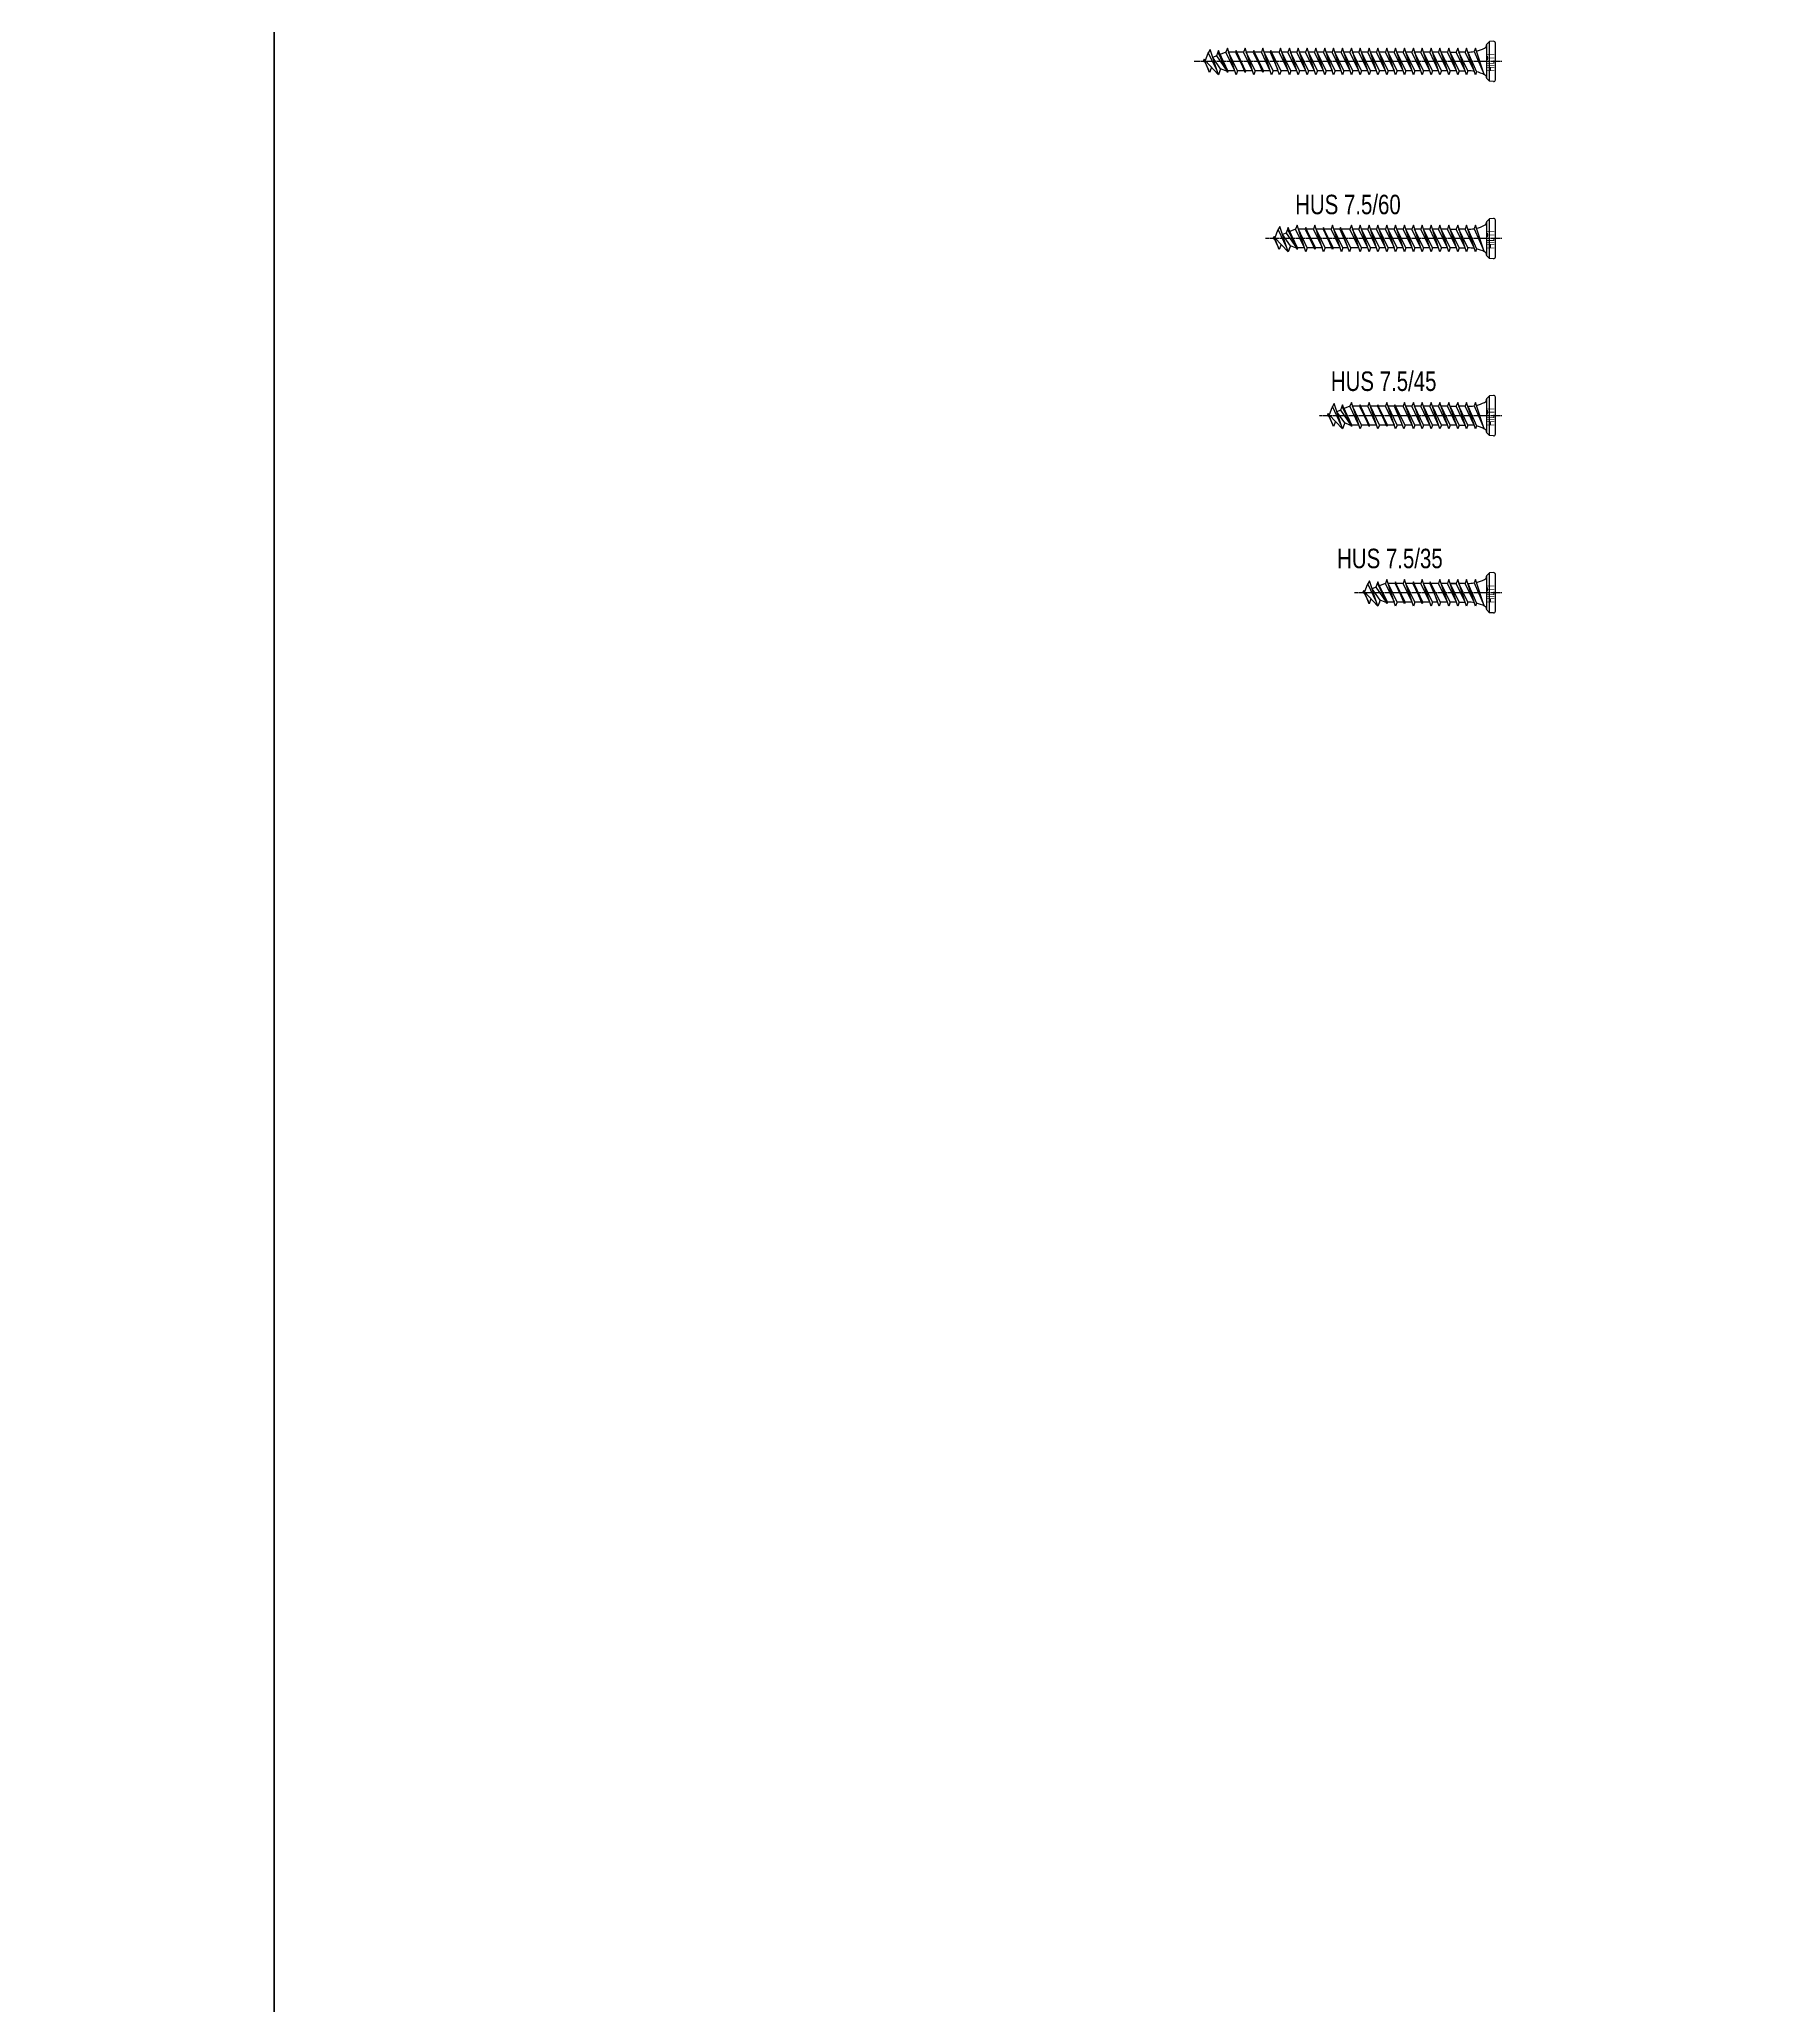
# Model space of a CAD drawing. Header units: millimetres. Extents: x 296 to 4896, y 152 to 3333.
# Drawn here: x 1430 to 1916, y 2233 to 2788 of the extents above; entities that cross this region are included whole.
import ezdxf

# ---------------------------------------------------------------- set-up
doc = ezdxf.new("R2010")
doc.units = ezdxf.units.MM
doc.linetypes.add('DASHED', pattern=[0.25, 0.15625, -0.09375])
for name, color, linetype in [('1', 1, 'DASHED'), ('2', 3, 'Continuous'), ('3', 4, 'Continuous')]:
    doc.layers.add(name, color=color, linetype=linetype)
doc.styles.get("Standard").update_dxf_attribs({"font": 'arial.ttf'})

# ---------------------------------------------------------------- blocks, each defined once
blk = doc.blocks.new('HUS 7.5-80')
at = {"layer": '1'}
blk.add_line((1.8, 0), (-85.01, 0), dxfattribs=at)
at = {"layer": '2'}
for p, q in [((-1.64, 5.61), (-2.5, 4.75)), ((-0.54, 5.7), (-1.64, 5.61)), ((-1.64, -5.61), (-1.64, 5.61)), ((-82.15, 0.61), (-82.5, 0)), ((-82.14, 0.15), (-82.5, 0)), ((-82.26, 0.41), (-80.94, -2.39)), ((-80.65, -3.1), (-82.15, 0.61)), ((-81.93, 0.24), (-81.99, 0.21)), ((-81.19, 2.26), (-81.93, 0.24)), ((-81.93, 0.24), (-78.15, -3.75)), ((-80.54, 3.4), (-81.19, 2.26)), ((-78.52, -2.65), (-81.02, 2.57)), ((-78.52, -2.65), (-81.02, 2.57)), ((-78.15, -3.75), (-80.54, 3.4)), ((-78.71, 1.57), (-79.78, 1.13)), ((-77.54, -2.06), (-79.78, 1.13)), ((-78.15, 3.1), (-78.71, 1.57)), ((-78.71, 1.57), (-75.83, -2.65)), ((-78.15, 3.1), (-78.32, 2.65)), ((-78.32, 2.65), (-75.94, -2.39)), ((-75.65, -3.1), (-78.15, 3.1)), ((-75.65, -3.1), (-78.15, 3.1)), ((-75.49, -2.65), (-77.87, 2.39)), ((-75.49, -2.65), (-77.87, 2.39)), ((-76.1, 2.65), (-77.68, 2)), ((-76.05, 2.65), (-76.1, 2.65)), ((-75.65, 3.75), (-76.05, 2.65)), ((-75.65, 3.75), (-76.05, 2.65)), ((-73.52, -2.65), (-76.05, 2.65)), ((-73.52, -2.65), (-76.05, 2.65)), ((-73.15, -3.75), (-75.65, 3.75)), ((-73.15, -3.75), (-75.65, 3.75)), ((-73.32, 2.65), (-75.29, 2.65)), ((-72.75, -2.65), (-75.29, 2.65)), ((-73.32, 2.65), (-75.29, 2.65)), ((-72.75, -2.65), (-75.29, 2.65)), ((-73.15, 3.1), (-73.32, 2.65)), ((-73.15, 3.1), (-73.32, 2.65)), ((-73.32, 2.65), (-70.94, -2.39)), ((-73.32, 2.65), (-70.94, -2.39)), ((-70.65, -3.1), (-73.15, 3.1)), ((-70.65, -3.1), (-73.15, 3.1)), ((-71.05, 2.65), (-72.97, 2.65)), ((-71.05, 2.65), (-72.97, 2.65)), ((-70.49, -2.65), (-72.87, 2.39)), ((-70.49, -2.65), (-72.87, 2.39)), ((-70.65, 3.75), (-71.05, 2.65)), ((-70.65, 3.75), (-71.05, 2.65)), ((-68.52, -2.65), (-71.05, 2.65)), ((-68.52, -2.65), (-71.05, 2.65)), ((-68.15, -3.75), (-70.65, 3.75)), ((-68.15, -3.75), (-70.65, 3.75)), ((-68.32, 2.65), (-70.29, 2.65)), ((-67.75, -2.65), (-70.29, 2.65)), ((-68.32, 2.65), (-70.29, 2.65)), ((-67.75, -2.65), (-70.29, 2.65)), ((-68.15, 3.1), (-68.32, 2.65)), ((-68.15, 3.1), (-68.32, 2.65)), ((-68.32, 2.65), (-65.94, -2.39)), ((-68.32, 2.65), (-65.94, -2.39)), ((-65.65, -3.1), (-68.15, 3.1)), ((-65.65, -3.1), (-68.15, 3.1)), ((-66.05, 2.65), (-67.97, 2.65)), ((-66.05, 2.65), (-67.97, 2.65)), ((-65.49, -2.65), (-67.87, 2.39)), ((-65.49, -2.65), (-67.87, 2.39)), ((-65.65, 3.75), (-66.05, 2.65)), ((-65.65, 3.75), (-66.05, 2.65)), ((-63.52, -2.65), (-66.05, 2.65)), ((-63.52, -2.65), (-66.05, 2.65)), ((-63.15, -3.75), (-65.65, 3.75)), ((-63.15, -3.75), (-65.65, 3.75)), ((-63.55, 2.65), (-65.29, 2.65)), ((-62.75, -2.65), (-65.29, 2.65)), ((-62.75, -2.65), (-65.29, 2.65)), ((-63.32, 2.65), (-65.29, 2.65)), ((-63.39, 3.1), (-63.55, 2.65)), ((-63.55, 2.65), (-61.48, -2.14)), ((-60.89, -3.75), (-63.39, 3.1)), ((-61.05, 2.65), (-63.22, 2.65)), ((-60.49, -2.65), (-63.21, 2.65)), ((-60.65, 3.75), (-61.05, 2.65)), ((-58.52, -2.65), (-61.05, 2.65)), ((-58.15, -3.75), (-60.65, 3.75)), ((-58.55, 2.65), (-60.29, 2.65)), ((-57.75, -2.65), (-60.29, 2.65)), ((-58.15, 3.75), (-58.55, 2.65)), ((-56.02, -2.65), (-58.55, 2.65)), ((-55.65, -3.75), (-58.15, 3.75)), ((-56.05, 2.65), (-57.79, 2.65)), ((-55.25, -2.65), (-57.79, 2.65)), ((-55.65, 3.75), (-56.05, 2.65)), ((-53.52, -2.65), (-56.05, 2.65)), ((-53.15, -3.75), (-55.65, 3.75)), ((-53.55, 2.65), (-55.29, 2.65)), ((-52.75, -2.65), (-55.29, 2.65)), ((-53.15, 3.75), (-53.55, 2.65)), ((-51.02, -2.65), (-53.55, 2.65)), ((-50.65, -3.75), (-53.15, 3.75)), ((-51.05, 2.65), (-52.79, 2.65)), ((-50.25, -2.65), (-52.79, 2.65)), ((-50.65, 3.75), (-51.05, 2.65)), ((-48.52, -2.65), (-51.05, 2.65)), ((-48.15, -3.75), (-50.65, 3.75)), ((-48.55, 2.65), (-50.29, 2.65)), ((-47.75, -2.65), (-50.29, 2.65)), ((-48.15, 3.75), (-48.55, 2.65)), ((-46.02, -2.65), (-48.55, 2.65)), ((-45.65, -3.75), (-48.15, 3.75)), ((-46.05, 2.65), (-47.79, 2.65)), ((-45.25, -2.65), (-47.79, 2.65)), ((-45.65, 3.75), (-46.05, 2.65)), ((-43.52, -2.65), (-46.05, 2.65)), ((-43.15, -3.75), (-45.65, 3.75)), ((-43.55, 2.65), (-45.29, 2.65)), ((-42.75, -2.65), (-45.29, 2.65)), ((-43.15, 3.75), (-43.55, 2.65)), ((-41.02, -2.65), (-43.55, 2.65)), ((-40.65, -3.75), (-43.15, 3.75)), ((-41.05, 2.65), (-42.79, 2.65)), ((-40.25, -2.65), (-42.79, 2.65)), ((-40.65, 3.75), (-41.05, 2.65)), ((-38.52, -2.65), (-41.05, 2.65)), ((-38.15, -3.75), (-40.65, 3.75)), ((-38.55, 2.65), (-40.29, 2.65)), ((-37.75, -2.65), (-40.29, 2.65)), ((-38.15, 3.75), (-38.55, 2.65)), ((-36.02, -2.65), (-38.55, 2.65)), ((-35.65, -3.75), (-38.15, 3.75)), ((-36.05, 2.65), (-37.79, 2.65)), ((-35.25, -2.65), (-37.79, 2.65)), ((-35.65, 3.75), (-36.05, 2.65)), ((-33.52, -2.65), (-36.05, 2.65)), ((-33.15, -3.75), (-35.65, 3.75)), ((-33.55, 2.65), (-35.29, 2.65)), ((-32.75, -2.65), (-35.29, 2.65)), ((-33.15, 3.75), (-33.55, 2.65)), ((-31.02, -2.65), (-33.55, 2.65)), ((-30.65, -3.75), (-33.15, 3.75)), ((-31.05, 2.65), (-32.79, 2.65)), ((-30.25, -2.65), (-32.79, 2.65)), ((-30.65, 3.75), (-31.05, 2.65)), ((-28.52, -2.65), (-31.05, 2.65)), ((-28.15, -3.75), (-30.65, 3.75)), ((-28.55, 2.65), (-30.29, 2.65)), ((-27.75, -2.65), (-30.29, 2.65)), ((-28.15, 3.75), (-28.55, 2.65)), ((-26.02, -2.65), (-28.55, 2.65)), ((-25.65, -3.75), (-28.15, 3.75)), ((-26.05, 2.65), (-27.79, 2.65)), ((-25.25, -2.65), (-27.79, 2.65)), ((-25.65, 3.75), (-26.05, 2.65)), ((-23.52, -2.65), (-26.05, 2.65)), ((-23.15, -3.75), (-25.65, 3.75)), ((-23.55, 2.65), (-25.29, 2.65)), ((-22.75, -2.65), (-25.29, 2.65)), ((-23.15, 3.75), (-23.55, 2.65)), ((-21.02, -2.65), (-23.55, 2.65)), ((-20.65, -3.75), (-23.15, 3.75)), ((-21.05, 2.65), (-22.79, 2.65)), ((-20.25, -2.65), (-22.79, 2.65)), ((-20.65, 3.75), (-21.05, 2.65)), ((-18.52, -2.65), (-21.05, 2.65)), ((-18.15, -3.75), (-20.65, 3.75)), ((-18.55, 2.65), (-20.29, 2.65)), ((-17.75, -2.65), (-20.29, 2.65)), ((-18.15, 3.75), (-18.55, 2.65)), ((-16.02, -2.65), (-18.55, 2.65)), ((-15.65, -3.75), (-18.15, 3.75)), ((-16.05, 2.65), (-17.79, 2.65)), ((-15.25, -2.65), (-17.79, 2.65)), ((-15.65, 3.75), (-16.05, 2.65)), ((-13.52, -2.65), (-16.05, 2.65)), ((-13.15, -3.75), (-15.65, 3.75)), ((-13.55, 2.65), (-15.29, 2.65)), ((-12.75, -2.65), (-15.29, 2.65)), ((-13.15, 3.75), (-13.55, 2.65)), ((-11.02, -2.65), (-13.55, 2.65)), ((-10.65, -3.75), (-13.15, 3.75)), ((-10.25, -2.65), (-12.79, 2.65)), ((-12.79, 2.65), (-11.05, 2.65)), ((-10.65, 3.75), (-11.05, 2.65)), ((-8.52, -2.65), (-11.05, 2.65)), ((-8.15, -3.75), (-10.65, 3.75)), ((-7.75, -2.65), (-10.29, 2.65)), ((-8.55, 2.65), (-10.29, 2.65)), ((-8.15, 3.75), (-8.55, 2.65)), ((-6.02, -2.65), (-8.55, 2.65)), ((-5.65, -3.75), (-8.15, 3.75)), ((-7.79, 2.65), (-5.35, -2.91)), ((-5.65, 3.75), (-6, 2.78)), ((-6, 2.78), (-3.17, -3.69)), ((-3.17, -3.69), (-5.65, 3.75)), ((-2.5, 4.75), (-2.5, -4.75)), ((0, -5.2), (0, 5.2)), ((-81.96, -0.22), (-82.5, 0)), ((-80.13, -1.66), (-80.65, -3.1)), ((-80.49, -2.65), (-80.65, -3.1)), ((-77.54, -2.06), (-78.15, -3.75)), ((-77.75, -2.65), (-78.15, -3.75)), ((-77.75, -2.65), (-78.15, -3.75)), ((-76.1, -2.65), (-77.54, -2.06)), ((-75.83, -2.65), (-76.1, -2.65)), ((-75.49, -2.65), (-75.65, -3.1)), ((-75.49, -2.65), (-75.65, -3.1)), ((-73.52, -2.65), (-75.49, -2.65)), ((-73.52, -2.65), (-75.49, -2.65)), ((-72.75, -2.65), (-73.15, -3.75)), ((-72.75, -2.65), (-73.15, -3.75)), ((-70.83, -2.65), (-72.75, -2.65)), ((-70.82, -2.65), (-72.75, -2.65)), ((-70.49, -2.65), (-70.65, -3.1)), ((-70.49, -2.65), (-70.65, -3.1)), ((-68.52, -2.65), (-70.49, -2.65)), ((-68.52, -2.65), (-70.49, -2.65)), ((-67.75, -2.65), (-68.15, -3.75)), ((-67.75, -2.65), (-68.15, -3.75)), ((-65.83, -2.65), (-67.75, -2.65)), ((-65.82, -2.65), (-67.75, -2.65)), ((-65.49, -2.65), (-65.65, -3.1)), ((-65.49, -2.65), (-65.65, -3.1)), ((-63.52, -2.65), (-65.49, -2.65)), ((-63.52, -2.65), (-65.49, -2.65)), ((-62.75, -2.65), (-63.15, -3.75)), ((-62.75, -2.65), (-63.15, -3.75)), ((-61.29, -2.65), (-62.75, -2.65)), ((-60.49, -2.65), (-60.89, -3.75)), ((-58.52, -2.65), (-60.49, -2.65)), ((-57.75, -2.65), (-58.15, -3.75)), ((-56.02, -2.65), (-57.75, -2.65)), ((-55.25, -2.65), (-55.65, -3.75)), ((-53.52, -2.65), (-55.25, -2.65)), ((-52.75, -2.65), (-53.15, -3.75)), ((-51.02, -2.65), (-52.75, -2.65)), ((-50.25, -2.65), (-50.65, -3.75)), ((-48.52, -2.65), (-50.25, -2.65)), ((-47.75, -2.65), (-48.15, -3.75)), ((-46.02, -2.65), (-47.75, -2.65)), ((-45.25, -2.65), (-45.65, -3.75)), ((-43.52, -2.65), (-45.25, -2.65)), ((-42.75, -2.65), (-43.15, -3.75)), ((-41.02, -2.65), (-42.75, -2.65)), ((-40.25, -2.65), (-40.65, -3.75)), ((-38.52, -2.65), (-40.25, -2.65)), ((-37.75, -2.65), (-38.15, -3.75)), ((-36.02, -2.65), (-37.75, -2.65)), ((-35.25, -2.65), (-35.65, -3.75)), ((-33.52, -2.65), (-35.25, -2.65)), ((-32.75, -2.65), (-33.15, -3.75)), ((-31.02, -2.65), (-32.75, -2.65)), ((-30.25, -2.65), (-30.65, -3.75)), ((-28.52, -2.65), (-30.25, -2.65)), ((-27.75, -2.65), (-28.15, -3.75)), ((-26.02, -2.65), (-27.75, -2.65)), ((-25.25, -2.65), (-25.65, -3.75)), ((-23.52, -2.65), (-25.25, -2.65)), ((-22.75, -2.65), (-23.15, -3.75)), ((-21.02, -2.65), (-22.75, -2.65)), ((-20.25, -2.65), (-20.65, -3.75)), ((-18.52, -2.65), (-20.25, -2.65)), ((-17.75, -2.65), (-18.15, -3.75)), ((-16.02, -2.65), (-17.75, -2.65)), ((-15.25, -2.65), (-15.65, -3.75)), ((-13.52, -2.65), (-15.25, -2.65)), ((-12.75, -2.65), (-13.15, -3.75)), ((-11.02, -2.65), (-12.75, -2.65)), ((-10.25, -2.65), (-10.65, -3.75)), ((-10.25, -2.65), (-8.52, -2.65)), ((-7.75, -2.65), (-8.15, -3.75)), ((-5.35, -2.91), (-5.65, -3.75)), ((-1.64, -5.61), (-2.5, -4.75)), ((-0.54, -5.7), (-1.64, -5.61))]:
    blk.add_line(p, q, dxfattribs=at)
for centre, radius, start, end in [((-0.5, 5.2), 0.5, 0, 95), ((-7.62, 12.65), 10, 269.0428, 279.2887), ((-7.62, 12.65), 10, 282.9916, 297.2521), ((-3.5, 4.65), 1, 297.387, 0.1192), ((-7.62, -12.65), 10, 80.5289, 90.7633), ((-7.62, -12.65), 10, 62.7479, 76.8682), ((-3.5, -4.65), 1, 359.8807, 62.6128), ((-0.5, -5.2), 0.5, 265, 0)]:
    blk.add_arc(centre, radius, start, end, dxfattribs=at)
at = {"layer": '3', "color": 1, "width": 0.75}
blk.add_text('HILTI', height=2, rotation=90, dxfattribs=at).set_placement((-0.35, -2.91))
blk = doc.blocks.new('HUS 7.5-60')
at = {"layer": '1'}
blk.add_line((1.8, 0), (-64.87, 0), dxfattribs=at)
at = {"layer": '2'}
for p, q in [((-1.64, 5.61), (-2.5, 4.75)), ((-0.54, 5.7), (-1.64, 5.61)), ((-1.64, -5.61), (-1.64, 5.61)), ((-62.47, 0.61), (-62.82, 0)), ((-62.46, 0.15), (-62.82, 0)), ((-62.29, -0.22), (-62.82, 0)), ((-62.59, 0.41), (-61.26, -2.39)), ((-60.98, -3.1), (-62.47, 0.61)), ((-62.26, 0.24), (-62.31, 0.21)), ((-61.52, 2.26), (-62.26, 0.24)), ((-62.26, 0.24), (-58.48, -3.75)), ((-60.86, 3.4), (-61.52, 2.26)), ((-58.84, -2.65), (-61.34, 2.57)), ((-58.84, -2.65), (-61.34, 2.57)), ((-58.48, -3.75), (-60.86, 3.4)), ((-59.03, 1.57), (-60.1, 1.13)), ((-57.86, -2.06), (-60.1, 1.13)), ((-58.48, 3.1), (-59.03, 1.57)), ((-59.03, 1.57), (-56.16, -2.65)), ((-58.48, 3.1), (-58.64, 2.65)), ((-58.64, 2.65), (-56.26, -2.39)), ((-55.98, -3.1), (-58.48, 3.1)), ((-55.98, -3.1), (-58.48, 3.1)), ((-55.81, -2.65), (-58.19, 2.39)), ((-55.81, -2.65), (-58.19, 2.39)), ((-56.43, 2.65), (-58, 2)), ((-56.38, 2.65), (-56.43, 2.65)), ((-55.98, 3.75), (-56.38, 2.65)), ((-55.98, 3.75), (-56.38, 2.65)), ((-53.84, -2.65), (-56.38, 2.65)), ((-53.84, -2.65), (-56.38, 2.65)), ((-53.48, -3.75), (-55.98, 3.75)), ((-53.48, -3.75), (-55.98, 3.75)), ((-53.64, 2.65), (-55.61, 2.65)), ((-53.08, -2.65), (-55.61, 2.65)), ((-53.64, 2.65), (-55.61, 2.65)), ((-53.08, -2.65), (-55.61, 2.65)), ((-53.48, 3.1), (-53.64, 2.65)), ((-53.48, 3.1), (-53.64, 2.65)), ((-53.64, 2.65), (-51.26, -2.39)), ((-53.64, 2.65), (-51.26, -2.39)), ((-50.98, -3.1), (-53.48, 3.1)), ((-50.98, -3.1), (-53.48, 3.1)), ((-51.38, 2.65), (-53.3, 2.65)), ((-51.38, 2.65), (-53.3, 2.65)), ((-50.81, -2.65), (-53.19, 2.39)), ((-50.81, -2.65), (-53.19, 2.39)), ((-50.98, 3.75), (-51.38, 2.65)), ((-50.98, 3.75), (-51.38, 2.65)), ((-48.84, -2.65), (-51.38, 2.65)), ((-48.84, -2.65), (-51.38, 2.65)), ((-48.48, -3.75), (-50.98, 3.75)), ((-48.48, -3.75), (-50.98, 3.75)), ((-48.64, 2.65), (-50.61, 2.65)), ((-48.08, -2.65), (-50.61, 2.65)), ((-48.64, 2.65), (-50.61, 2.65)), ((-48.08, -2.65), (-50.61, 2.65)), ((-48.48, 3.1), (-48.64, 2.65)), ((-48.48, 3.1), (-48.64, 2.65)), ((-48.64, 2.65), (-46.26, -2.39)), ((-48.64, 2.65), (-46.26, -2.39)), ((-45.98, -3.1), (-48.48, 3.1)), ((-45.98, -3.1), (-48.48, 3.1)), ((-46.38, 2.65), (-48.3, 2.65)), ((-46.38, 2.65), (-48.3, 2.65)), ((-45.81, -2.65), (-48.19, 2.39)), ((-45.81, -2.65), (-48.19, 2.39)), ((-45.98, 3.75), (-46.38, 2.65)), ((-45.98, 3.75), (-46.38, 2.65)), ((-43.84, -2.65), (-46.38, 2.65)), ((-43.84, -2.65), (-46.38, 2.65)), ((-43.48, -3.75), (-45.98, 3.75)), ((-43.48, -3.75), (-45.98, 3.75)), ((-43.88, 2.65), (-45.61, 2.65)), ((-43.08, -2.65), (-45.61, 2.65)), ((-43.08, -2.65), (-45.61, 2.65)), ((-43.88, 2.65), (-45.61, 2.65)), ((-43.71, 3.1), (-43.88, 2.65)), ((-43.88, 2.65), (-41.8, -2.14)), ((-41.21, -3.75), (-43.71, 3.1)), ((-41.38, 2.65), (-43.55, 2.65)), ((-40.81, -2.65), (-43.53, 2.65)), ((-41.05, 2.65), (-42.79, 2.65)), ((-40.65, 3.75), (-41.05, 2.65)), ((-38.52, -2.65), (-41.05, 2.65)), ((-38.15, -3.75), (-40.65, 3.75)), ((-38.55, 2.65), (-40.29, 2.65)), ((-37.75, -2.65), (-40.29, 2.65)), ((-38.15, 3.75), (-38.55, 2.65)), ((-36.02, -2.65), (-38.55, 2.65)), ((-35.65, -3.75), (-38.15, 3.75)), ((-36.38, 2.65), (-37.79, 2.65)), ((-36.05, 2.65), (-37.79, 2.65)), ((-35.25, -2.65), (-37.79, 2.65)), ((-35.65, 3.75), (-36.05, 2.65)), ((-33.52, -2.65), (-36.05, 2.65)), ((-33.15, -3.75), (-35.65, 3.75)), ((-33.55, 2.65), (-35.29, 2.65)), ((-32.75, -2.65), (-35.29, 2.65)), ((-33.15, 3.75), (-33.55, 2.65)), ((-31.02, -2.65), (-33.55, 2.65)), ((-30.65, -3.75), (-33.15, 3.75)), ((-31.05, 2.65), (-32.79, 2.65)), ((-30.25, -2.65), (-32.79, 2.65)), ((-30.65, 3.75), (-31.05, 2.65)), ((-28.52, -2.65), (-31.05, 2.65)), ((-28.15, -3.75), (-30.65, 3.75)), ((-28.55, 2.65), (-30.29, 2.65)), ((-27.75, -2.65), (-30.29, 2.65)), ((-28.15, 3.75), (-28.55, 2.65)), ((-26.02, -2.65), (-28.55, 2.65)), ((-25.65, -3.75), (-28.15, 3.75)), ((-26.05, 2.65), (-27.79, 2.65)), ((-25.25, -2.65), (-27.79, 2.65)), ((-25.65, 3.75), (-26.05, 2.65)), ((-23.52, -2.65), (-26.05, 2.65)), ((-23.15, -3.75), (-25.65, 3.75)), ((-23.55, 2.65), (-25.29, 2.65)), ((-22.75, -2.65), (-25.29, 2.65)), ((-23.15, 3.75), (-23.55, 2.65)), ((-21.02, -2.65), (-23.55, 2.65)), ((-20.65, -3.75), (-23.15, 3.75)), ((-21.05, 2.65), (-22.79, 2.65)), ((-20.25, -2.65), (-22.79, 2.65)), ((-20.65, 3.75), (-21.05, 2.65)), ((-18.52, -2.65), (-21.05, 2.65)), ((-18.52, -2.65), (-21.05, 2.65)), ((-18.15, -3.75), (-20.65, 3.75)), ((-18.15, -3.75), (-20.65, 3.75)), ((-18.55, 2.65), (-20.29, 2.65)), ((-17.75, -2.65), (-20.29, 2.65)), ((-17.75, -2.65), (-20.29, 2.65)), ((-18.15, 3.75), (-18.55, 2.65)), ((-16.02, -2.65), (-18.55, 2.65)), ((-15.65, -3.75), (-18.15, 3.75)), ((-16.05, 2.65), (-17.79, 2.65)), ((-15.25, -2.65), (-17.79, 2.65)), ((-15.65, 3.75), (-16.05, 2.65)), ((-13.52, -2.65), (-16.05, 2.65)), ((-13.15, -3.75), (-15.65, 3.75)), ((-13.55, 2.65), (-15.29, 2.65)), ((-12.75, -2.65), (-15.29, 2.65)), ((-13.15, 3.75), (-13.55, 2.65)), ((-11.02, -2.65), (-13.55, 2.65)), ((-10.65, -3.75), (-13.15, 3.75)), ((-10.25, -2.65), (-12.79, 2.65)), ((-12.79, 2.65), (-11.05, 2.65)), ((-10.65, 3.75), (-11.05, 2.65)), ((-8.52, -2.65), (-11.05, 2.65)), ((-8.15, -3.75), (-10.65, 3.75)), ((-7.75, -2.65), (-10.29, 2.65)), ((-8.55, 2.65), (-10.29, 2.65)), ((-8.15, 3.75), (-8.55, 2.65)), ((-6.02, -2.65), (-8.55, 2.65)), ((-5.65, -3.75), (-8.15, 3.75)), ((-7.79, 2.65), (-5.35, -2.91)), ((-5.65, 3.75), (-6, 2.78)), ((-6, 2.78), (-3.17, -3.69)), ((-3.17, -3.69), (-5.65, 3.75)), ((-2.5, 4.75), (-2.5, -4.75)), ((0, -5.2), (0, 5.2)), ((-60.45, -1.66), (-60.98, -3.1)), ((-60.81, -2.65), (-60.98, -3.1)), ((-57.86, -2.06), (-58.48, -3.75)), ((-58.08, -2.65), (-58.48, -3.75)), ((-58.08, -2.65), (-58.48, -3.75)), ((-56.43, -2.65), (-57.86, -2.06)), ((-56.16, -2.65), (-56.43, -2.65)), ((-55.81, -2.65), (-55.98, -3.1)), ((-55.81, -2.65), (-55.98, -3.1)), ((-53.84, -2.65), (-55.81, -2.65)), ((-53.84, -2.65), (-55.81, -2.65)), ((-53.08, -2.65), (-53.48, -3.75)), ((-53.08, -2.65), (-53.48, -3.75)), ((-51.16, -2.65), (-53.08, -2.65)), ((-51.14, -2.65), (-53.08, -2.65)), ((-50.81, -2.65), (-50.98, -3.1)), ((-50.81, -2.65), (-50.98, -3.1)), ((-48.84, -2.65), (-50.81, -2.65)), ((-48.84, -2.65), (-50.81, -2.65)), ((-48.08, -2.65), (-48.48, -3.75)), ((-48.08, -2.65), (-48.48, -3.75)), ((-46.16, -2.65), (-48.08, -2.65)), ((-46.14, -2.65), (-48.08, -2.65)), ((-45.81, -2.65), (-45.98, -3.1)), ((-45.81, -2.65), (-45.98, -3.1)), ((-43.84, -2.65), (-45.81, -2.65)), ((-43.84, -2.65), (-45.81, -2.65)), ((-43.08, -2.65), (-43.48, -3.75)), ((-43.08, -2.65), (-43.48, -3.75)), ((-41.62, -2.65), (-43.08, -2.65)), ((-40.81, -2.65), (-41.21, -3.75)), ((-38.84, -2.65), (-40.81, -2.65)), ((-38.52, -2.65), (-40.25, -2.65)), ((-37.75, -2.65), (-38.15, -3.75)), ((-36.02, -2.65), (-37.75, -2.65)), ((-35.25, -2.65), (-35.65, -3.75)), ((-33.52, -2.65), (-35.25, -2.65)), ((-32.75, -2.65), (-33.15, -3.75)), ((-31.02, -2.65), (-32.75, -2.65)), ((-30.25, -2.65), (-30.65, -3.75)), ((-28.52, -2.65), (-30.25, -2.65)), ((-27.75, -2.65), (-28.15, -3.75)), ((-26.02, -2.65), (-27.75, -2.65)), ((-25.25, -2.65), (-25.65, -3.75)), ((-23.52, -2.65), (-25.25, -2.65)), ((-22.75, -2.65), (-23.15, -3.75)), ((-21.02, -2.65), (-22.75, -2.65)), ((-20.25, -2.65), (-20.65, -3.75)), ((-18.52, -2.65), (-20.25, -2.65)), ((-18.52, -2.65), (-20.25, -2.65)), ((-17.75, -2.65), (-18.15, -3.75)), ((-17.75, -2.65), (-18.15, -3.75)), ((-16.02, -2.65), (-17.75, -2.65)), ((-15.25, -2.65), (-15.65, -3.75)), ((-13.52, -2.65), (-15.25, -2.65)), ((-12.75, -2.65), (-13.15, -3.75)), ((-11.02, -2.65), (-12.75, -2.65)), ((-10.25, -2.65), (-10.65, -3.75)), ((-10.25, -2.65), (-8.52, -2.65)), ((-7.75, -2.65), (-8.15, -3.75)), ((-5.35, -2.91), (-5.65, -3.75)), ((-1.64, -5.61), (-2.5, -4.75)), ((-0.54, -5.7), (-1.64, -5.61))]:
    blk.add_line(p, q, dxfattribs=at)
for centre, radius, start, end in [((-0.5, 5.2), 0.5, 0, 95), ((-7.62, 12.65), 10, 269.0428, 279.2887), ((-7.62, 12.65), 10, 282.9916, 297.2521), ((-3.5, 4.65), 1, 297.387, 0.1192), ((-7.62, -12.65), 10, 80.5289, 90.7633), ((-7.62, -12.65), 10, 62.7479, 76.8682), ((-3.5, -4.65), 1, 359.8807, 62.6128), ((-0.5, -5.2), 0.5, 265, 0)]:
    blk.add_arc(centre, radius, start, end, dxfattribs=at)
at = {"layer": '3', "color": 1, "width": 0.75}
blk.add_text('HILTI', height=2, rotation=90, dxfattribs=at).set_placement((-0.35, -2.91))
blk = doc.blocks.new('HUS 7.5-45')
at = {"layer": '1'}
blk.add_line((1.8, 0), (-49.78, 0), dxfattribs=at)
at = {"layer": '2'}
for p, q in [((-1.64, 5.61), (-2.5, 4.75)), ((-0.54, 5.7), (-1.64, 5.61)), ((-1.64, -5.61), (-1.64, 5.61)), ((-47.15, 0.61), (-47.5, 0)), ((-47.14, 0.15), (-47.5, 0)), ((-46.96, -0.22), (-47.5, 0)), ((-47.26, 0.41), (-45.94, -2.39)), ((-45.65, -3.1), (-47.15, 0.61)), ((-46.93, 0.24), (-46.99, 0.21)), ((-46.19, 2.26), (-46.93, 0.24)), ((-46.93, 0.24), (-43.15, -3.75)), ((-45.54, 3.4), (-46.19, 2.26)), ((-43.52, -2.65), (-46.02, 2.57)), ((-43.52, -2.65), (-46.02, 2.57)), ((-43.15, -3.75), (-45.54, 3.4)), ((-43.71, 1.57), (-44.78, 1.13)), ((-42.54, -2.06), (-44.78, 1.13)), ((-43.15, 3.1), (-43.71, 1.57)), ((-43.71, 1.57), (-40.83, -2.65)), ((-43.15, 3.1), (-43.32, 2.65)), ((-43.32, 2.65), (-40.94, -2.39)), ((-40.65, -3.1), (-43.15, 3.1)), ((-40.65, -3.1), (-43.15, 3.1)), ((-40.49, -2.65), (-42.87, 2.39)), ((-40.49, -2.65), (-42.87, 2.39)), ((-41.1, 2.65), (-42.68, 2)), ((-41.05, 2.65), (-41.1, 2.65)), ((-40.65, 3.75), (-41.05, 2.65)), ((-40.65, 3.75), (-41.05, 2.65)), ((-38.52, -2.65), (-41.05, 2.65)), ((-38.52, -2.65), (-41.05, 2.65)), ((-38.15, -3.75), (-40.65, 3.75)), ((-38.15, -3.75), (-40.65, 3.75)), ((-38.32, 2.65), (-40.29, 2.65)), ((-37.75, -2.65), (-40.29, 2.65)), ((-38.32, 2.65), (-40.29, 2.65)), ((-37.75, -2.65), (-40.29, 2.65)), ((-38.15, 3.1), (-38.32, 2.65)), ((-38.15, 3.1), (-38.32, 2.65)), ((-38.32, 2.65), (-35.94, -2.39)), ((-38.32, 2.65), (-35.94, -2.39)), ((-35.65, -3.1), (-38.15, 3.1)), ((-35.65, -3.1), (-38.15, 3.1)), ((-36.05, 2.65), (-37.97, 2.65)), ((-36.05, 2.65), (-37.97, 2.65)), ((-35.49, -2.65), (-37.87, 2.39)), ((-35.49, -2.65), (-37.87, 2.39)), ((-35.65, 3.75), (-36.05, 2.65)), ((-35.65, 3.75), (-36.05, 2.65)), ((-33.52, -2.65), (-36.05, 2.65)), ((-33.52, -2.65), (-36.05, 2.65)), ((-33.15, -3.75), (-35.65, 3.75)), ((-33.15, -3.75), (-35.65, 3.75)), ((-33.32, 2.65), (-35.29, 2.65)), ((-32.75, -2.65), (-35.29, 2.65)), ((-33.32, 2.65), (-35.29, 2.65)), ((-32.75, -2.65), (-35.29, 2.65)), ((-33.15, 3.1), (-33.32, 2.65)), ((-33.15, 3.1), (-33.32, 2.65)), ((-33.32, 2.65), (-30.94, -2.39)), ((-33.32, 2.65), (-30.94, -2.39)), ((-30.65, -3.1), (-33.15, 3.1)), ((-30.65, -3.1), (-33.15, 3.1)), ((-31.05, 2.65), (-32.97, 2.65)), ((-31.05, 2.65), (-32.97, 2.65)), ((-30.49, -2.65), (-32.87, 2.39)), ((-30.49, -2.65), (-32.87, 2.39)), ((-30.65, 3.75), (-31.05, 2.65)), ((-30.65, 3.75), (-31.05, 2.65)), ((-28.52, -2.65), (-31.05, 2.65)), ((-28.52, -2.65), (-31.05, 2.65)), ((-28.15, -3.75), (-30.65, 3.75)), ((-28.15, -3.75), (-30.65, 3.75)), ((-28.55, 2.65), (-30.29, 2.65)), ((-27.75, -2.65), (-30.29, 2.65)), ((-27.75, -2.65), (-30.29, 2.65)), ((-28.55, 2.65), (-30.29, 2.65)), ((-28.39, 3.1), (-28.55, 2.65)), ((-28.55, 2.65), (-26.48, -2.14)), ((-25.89, -3.75), (-28.39, 3.1)), ((-26.05, 2.65), (-28.22, 2.65)), ((-25.49, -2.65), (-28.21, 2.65)), ((-26.05, 2.65), (-27.79, 2.65)), ((-26.05, 2.65), (-27.46, 2.65)), ((-25.65, 3.75), (-26.05, 2.65)), ((-23.52, -2.65), (-26.05, 2.65)), ((-23.15, -3.75), (-25.65, 3.75)), ((-23.55, 2.65), (-25.29, 2.65)), ((-22.75, -2.65), (-25.29, 2.65)), ((-23.55, 2.65), (-24.96, 2.65)), ((-23.15, 3.75), (-23.55, 2.65)), ((-21.02, -2.65), (-23.55, 2.65)), ((-20.65, -3.75), (-23.15, 3.75)), ((-21.05, 2.65), (-22.79, 2.65)), ((-20.25, -2.65), (-22.79, 2.65)), ((-20.65, 3.75), (-21.05, 2.65)), ((-18.52, -2.65), (-21.05, 2.65)), ((-18.15, -3.75), (-20.65, 3.75)), ((-18.55, 2.65), (-20.29, 2.65)), ((-17.75, -2.65), (-20.29, 2.65)), ((-18.15, 3.75), (-18.55, 2.65)), ((-16.02, -2.65), (-18.55, 2.65)), ((-15.65, -3.75), (-18.15, 3.75)), ((-16.05, 2.65), (-17.79, 2.65)), ((-15.25, -2.65), (-17.79, 2.65)), ((-15.65, 3.75), (-16.05, 2.65)), ((-13.52, -2.65), (-16.05, 2.65)), ((-13.52, -2.65), (-16.05, 2.65)), ((-13.15, -3.75), (-15.65, 3.75)), ((-13.15, -3.75), (-15.65, 3.75)), ((-13.55, 2.65), (-15.29, 2.65)), ((-12.75, -2.65), (-15.29, 2.65)), ((-12.75, -2.65), (-15.29, 2.65)), ((-13.15, 3.75), (-13.55, 2.65)), ((-11.02, -2.65), (-13.55, 2.65)), ((-10.65, -3.75), (-13.15, 3.75)), ((-10.25, -2.65), (-12.79, 2.65)), ((-12.79, 2.65), (-11.05, 2.65)), ((-10.65, 3.75), (-11.05, 2.65)), ((-8.52, -2.65), (-11.05, 2.65)), ((-8.15, -3.75), (-10.65, 3.75)), ((-7.75, -2.65), (-10.29, 2.65)), ((-8.55, 2.65), (-10.29, 2.65)), ((-8.15, 3.75), (-8.55, 2.65)), ((-6.02, -2.65), (-8.55, 2.65)), ((-5.65, -3.75), (-8.15, 3.75)), ((-7.79, 2.65), (-5.35, -2.91)), ((-5.65, 3.75), (-6, 2.78)), ((-6, 2.78), (-3.17, -3.69)), ((-3.17, -3.69), (-5.65, 3.75)), ((-2.5, 4.75), (-2.5, -4.75)), ((0, -5.2), (0, 5.2)), ((-45.13, -1.66), (-45.65, -3.1)), ((-45.49, -2.65), (-45.65, -3.1)), ((-42.54, -2.06), (-43.15, -3.75)), ((-42.75, -2.65), (-43.15, -3.75)), ((-42.75, -2.65), (-43.15, -3.75)), ((-41.1, -2.65), (-42.54, -2.06)), ((-40.83, -2.65), (-41.1, -2.65)), ((-40.49, -2.65), (-40.65, -3.1)), ((-40.49, -2.65), (-40.65, -3.1)), ((-38.52, -2.65), (-40.49, -2.65)), ((-38.52, -2.65), (-40.49, -2.65)), ((-37.75, -2.65), (-38.15, -3.75)), ((-37.75, -2.65), (-38.15, -3.75)), ((-35.83, -2.65), (-37.75, -2.65)), ((-35.82, -2.65), (-37.75, -2.65)), ((-35.49, -2.65), (-35.65, -3.1)), ((-35.49, -2.65), (-35.65, -3.1)), ((-33.52, -2.65), (-35.49, -2.65)), ((-33.52, -2.65), (-35.49, -2.65)), ((-32.75, -2.65), (-33.15, -3.75)), ((-32.75, -2.65), (-33.15, -3.75)), ((-30.83, -2.65), (-32.75, -2.65)), ((-30.82, -2.65), (-32.75, -2.65)), ((-30.49, -2.65), (-30.65, -3.1)), ((-30.49, -2.65), (-30.65, -3.1)), ((-28.52, -2.65), (-30.49, -2.65)), ((-28.52, -2.65), (-30.49, -2.65)), ((-27.75, -2.65), (-28.15, -3.75)), ((-27.75, -2.65), (-28.15, -3.75)), ((-26.29, -2.65), (-27.75, -2.65)), ((-25.49, -2.65), (-25.89, -3.75)), ((-23.52, -2.65), (-25.49, -2.65)), ((-23.52, -2.65), (-25.25, -2.65)), ((-23.52, -2.65), (-24.93, -2.65)), ((-22.75, -2.65), (-23.15, -3.75)), ((-21.02, -2.65), (-22.75, -2.65)), ((-20.25, -2.65), (-20.65, -3.75)), ((-18.52, -2.65), (-20.25, -2.65)), ((-17.75, -2.65), (-18.15, -3.75)), ((-16.02, -2.65), (-17.75, -2.65)), ((-15.25, -2.65), (-15.65, -3.75)), ((-13.52, -2.65), (-15.25, -2.65)), ((-13.52, -2.65), (-15.25, -2.65)), ((-12.75, -2.65), (-13.15, -3.75)), ((-12.75, -2.65), (-13.15, -3.75)), ((-11.02, -2.65), (-12.75, -2.65)), ((-10.25, -2.65), (-10.65, -3.75)), ((-10.25, -2.65), (-8.52, -2.65)), ((-7.75, -2.65), (-8.15, -3.75)), ((-5.35, -2.91), (-5.65, -3.75)), ((-1.64, -5.61), (-2.5, -4.75)), ((-0.54, -5.7), (-1.64, -5.61))]:
    blk.add_line(p, q, dxfattribs=at)
for centre, radius, start, end in [((-0.5, 5.2), 0.5, 0, 95), ((-7.62, 12.65), 10, 269.0428, 279.2887), ((-7.62, 12.65), 10, 282.9916, 297.2521), ((-3.5, 4.65), 1, 297.387, 0.1192), ((-7.62, -12.65), 10, 80.5289, 90.7633), ((-7.62, -12.65), 10, 62.7479, 76.8682), ((-3.5, -4.65), 1, 359.8807, 62.6128), ((-0.5, -5.2), 0.5, 265, 0)]:
    blk.add_arc(centre, radius, start, end, dxfattribs=at)
at = {"layer": '3', "color": 1, "width": 0.75}
blk.add_text('HILTI', height=2, rotation=90, dxfattribs=at).set_placement((-0.35, -2.91))
blk = doc.blocks.new('HUS 7.5-35')
at = {"layer": '1'}
blk.add_line((1.8, 0), (-39.78, 0), dxfattribs=at)
at = {"layer": '2'}
for p, q in [((-1.64, 5.61), (-2.5, 4.75)), ((-0.54, 5.7), (-1.64, 5.61)), ((-1.64, -5.61), (-1.64, 5.61)), ((-37.15, 0.61), (-37.5, 0)), ((-37.14, 0.15), (-37.5, 0)), ((-36.96, -0.22), (-37.5, 0)), ((-37.26, 0.41), (-35.94, -2.39)), ((-35.65, -3.1), (-37.15, 0.61)), ((-36.93, 0.24), (-36.99, 0.21)), ((-36.19, 2.26), (-36.93, 0.24)), ((-36.93, 0.24), (-33.15, -3.75)), ((-35.54, 3.4), (-36.19, 2.26)), ((-33.52, -2.65), (-36.02, 2.57)), ((-33.52, -2.65), (-36.02, 2.57)), ((-33.15, -3.75), (-35.54, 3.4)), ((-33.71, 1.57), (-34.78, 1.13)), ((-32.54, -2.06), (-34.78, 1.13)), ((-33.15, 3.1), (-33.71, 1.57)), ((-33.71, 1.57), (-30.83, -2.65)), ((-33.15, 3.1), (-33.32, 2.65)), ((-33.32, 2.65), (-30.94, -2.39)), ((-30.65, -3.1), (-33.15, 3.1)), ((-30.65, -3.1), (-33.15, 3.1)), ((-30.49, -2.65), (-32.87, 2.39)), ((-30.49, -2.65), (-32.87, 2.39)), ((-31.1, 2.65), (-32.68, 2)), ((-31.05, 2.65), (-31.1, 2.65)), ((-30.65, 3.75), (-31.05, 2.65)), ((-30.65, 3.75), (-31.05, 2.65)), ((-28.52, -2.65), (-31.05, 2.65)), ((-28.52, -2.65), (-31.05, 2.65)), ((-28.15, -3.75), (-30.65, 3.75)), ((-28.15, -3.75), (-30.65, 3.75)), ((-28.32, 2.65), (-30.29, 2.65)), ((-27.75, -2.65), (-30.29, 2.65)), ((-28.32, 2.65), (-30.29, 2.65)), ((-27.75, -2.65), (-30.29, 2.65)), ((-28.15, 3.1), (-28.32, 2.65)), ((-28.15, 3.1), (-28.32, 2.65)), ((-28.32, 2.65), (-25.94, -2.39)), ((-28.32, 2.65), (-25.94, -2.39)), ((-25.65, -3.1), (-28.15, 3.1)), ((-25.65, -3.1), (-28.15, 3.1)), ((-26.05, 2.65), (-27.97, 2.65)), ((-26.05, 2.65), (-27.97, 2.65)), ((-25.49, -2.65), (-27.87, 2.39)), ((-25.49, -2.65), (-27.87, 2.39)), ((-25.65, 3.75), (-26.05, 2.65)), ((-25.65, 3.75), (-26.05, 2.65)), ((-23.52, -2.65), (-26.05, 2.65)), ((-23.52, -2.65), (-26.05, 2.65)), ((-23.15, -3.75), (-25.65, 3.75)), ((-23.15, -3.75), (-25.65, 3.75)), ((-23.32, 2.65), (-25.29, 2.65)), ((-22.75, -2.65), (-25.29, 2.65)), ((-23.32, 2.65), (-25.29, 2.65)), ((-22.75, -2.65), (-25.29, 2.65)), ((-23.15, 3.1), (-23.32, 2.65)), ((-23.15, 3.1), (-23.32, 2.65)), ((-23.32, 2.65), (-20.94, -2.39)), ((-23.32, 2.65), (-20.94, -2.39)), ((-20.65, -3.1), (-23.15, 3.1)), ((-20.65, -3.1), (-23.15, 3.1)), ((-21.05, 2.65), (-22.97, 2.65)), ((-21.05, 2.65), (-22.97, 2.65)), ((-20.49, -2.65), (-22.87, 2.39)), ((-20.49, -2.65), (-22.87, 2.39)), ((-20.65, 3.75), (-21.05, 2.65)), ((-20.65, 3.75), (-21.05, 2.65)), ((-18.52, -2.65), (-21.05, 2.65)), ((-18.52, -2.65), (-21.05, 2.65)), ((-18.15, -3.75), (-20.65, 3.75)), ((-18.15, -3.75), (-20.65, 3.75)), ((-18.55, 2.65), (-20.29, 2.65)), ((-17.75, -2.65), (-20.29, 2.65)), ((-17.75, -2.65), (-20.29, 2.65)), ((-18.55, 2.65), (-20.29, 2.65)), ((-18.39, 3.1), (-18.55, 2.65)), ((-18.55, 2.65), (-16.48, -2.14)), ((-15.89, -3.75), (-18.39, 3.1)), ((-16.05, 2.65), (-18.22, 2.65)), ((-15.49, -2.65), (-18.21, 2.65)), ((-16.05, 2.65), (-17.79, 2.65)), ((-16.05, 2.65), (-17.46, 2.65)), ((-15.65, 3.75), (-16.05, 2.65)), ((-13.52, -2.65), (-16.05, 2.65)), ((-13.15, -3.75), (-15.65, 3.75)), ((-13.55, 2.65), (-15.29, 2.65)), ((-12.75, -2.65), (-15.29, 2.65)), ((-13.55, 2.65), (-14.96, 2.65)), ((-13.15, 3.75), (-13.55, 2.65)), ((-11.02, -2.65), (-13.55, 2.65)), ((-10.65, -3.75), (-13.15, 3.75)), ((-10.25, -2.65), (-12.79, 2.65)), ((-12.79, 2.65), (-11.05, 2.65)), ((-11.05, 2.65), (-12.79, 2.65)), ((-10.65, 3.75), (-11.05, 2.65)), ((-8.52, -2.65), (-11.05, 2.65)), ((-8.15, -3.75), (-10.65, 3.75)), ((-7.75, -2.65), (-10.29, 2.65)), ((-8.55, 2.65), (-10.29, 2.65)), ((-8.15, 3.75), (-8.55, 2.65)), ((-6.02, -2.65), (-8.55, 2.65)), ((-5.65, -3.75), (-8.15, 3.75)), ((-7.79, 2.65), (-5.35, -2.91)), ((-5.65, 3.75), (-6, 2.78)), ((-6, 2.78), (-3.17, -3.69)), ((-3.17, -3.69), (-5.65, 3.75)), ((-2.5, 4.75), (-2.5, -4.75)), ((0, -5.2), (0, 5.2)), ((-35.13, -1.66), (-35.65, -3.1)), ((-35.49, -2.65), (-35.65, -3.1)), ((-32.54, -2.06), (-33.15, -3.75)), ((-32.75, -2.65), (-33.15, -3.75)), ((-32.75, -2.65), (-33.15, -3.75)), ((-31.1, -2.65), (-32.54, -2.06)), ((-30.83, -2.65), (-31.1, -2.65)), ((-30.49, -2.65), (-30.65, -3.1)), ((-30.49, -2.65), (-30.65, -3.1)), ((-28.52, -2.65), (-30.49, -2.65)), ((-28.52, -2.65), (-30.49, -2.65)), ((-27.75, -2.65), (-28.15, -3.75)), ((-27.75, -2.65), (-28.15, -3.75)), ((-25.83, -2.65), (-27.75, -2.65)), ((-25.82, -2.65), (-27.75, -2.65)), ((-25.49, -2.65), (-25.65, -3.1)), ((-25.49, -2.65), (-25.65, -3.1)), ((-23.52, -2.65), (-25.49, -2.65)), ((-23.52, -2.65), (-25.49, -2.65)), ((-22.75, -2.65), (-23.15, -3.75)), ((-22.75, -2.65), (-23.15, -3.75)), ((-20.83, -2.65), (-22.75, -2.65)), ((-20.82, -2.65), (-22.75, -2.65)), ((-20.49, -2.65), (-20.65, -3.1)), ((-20.49, -2.65), (-20.65, -3.1)), ((-18.52, -2.65), (-20.49, -2.65)), ((-18.52, -2.65), (-20.49, -2.65)), ((-17.75, -2.65), (-18.15, -3.75)), ((-17.75, -2.65), (-18.15, -3.75)), ((-16.29, -2.65), (-17.75, -2.65)), ((-15.49, -2.65), (-15.89, -3.75)), ((-13.52, -2.65), (-15.49, -2.65)), ((-13.52, -2.65), (-15.25, -2.65)), ((-13.52, -2.65), (-14.93, -2.65)), ((-12.75, -2.65), (-13.15, -3.75)), ((-11.02, -2.65), (-12.75, -2.65)), ((-11.02, -2.65), (-12.75, -2.65)), ((-10.25, -2.65), (-10.65, -3.75)), ((-10.25, -2.65), (-8.52, -2.65)), ((-7.75, -2.65), (-8.15, -3.75)), ((-5.35, -2.91), (-5.65, -3.75)), ((-1.64, -5.61), (-2.5, -4.75)), ((-0.54, -5.7), (-1.64, -5.61))]:
    blk.add_line(p, q, dxfattribs=at)
for centre, radius, start, end in [((-0.5, 5.2), 0.5, 0, 95), ((-7.62, 12.65), 10, 269.0428, 279.2887), ((-7.62, 12.65), 10, 282.9916, 297.2521), ((-3.5, 4.65), 1, 297.387, 0.1192), ((-7.62, -12.65), 10, 80.5289, 90.7633), ((-7.62, -12.65), 10, 62.7479, 76.8682), ((-3.5, -4.65), 1, 359.8807, 62.6128), ((-0.5, -5.2), 0.5, 265, 0)]:
    blk.add_arc(centre, radius, start, end, dxfattribs=at)
at = {"layer": '3', "color": 1, "width": 0.75}
blk.add_text('HILTI', height=2, rotation=90, dxfattribs=at).set_placement((-0.35, -2.91))

msp = doc.modelspace()

# ---------------------------------------------------------------- linework, layer by layer
at = {"color": 18, "true_color": 0x000000}
for points in [[(895.77, 2201.55), (1495.77, 2201.55), (1495.77, 3133.26), (895.77, 3133.26)], [(1495.77, 2201.55), (1937.05, 2201.55), (1937.05, 3133.26), (1495.77, 3133.26)]]:
    msp.add_lwpolyline(points, close=True, dxfattribs=at)

# ---------------------------------------------------------------- block references
for name, p in [('HUS 7.5-80', (1840.43, 2781.94)), ('HUS 7.5-60', (1840.43, 2731.94)), ('HUS 7.5-45', (1840.43, 2681.94)), ('HUS 7.5-35', (1840.43, 2631.94))]:
    msp.add_blockref(name, p)

# ---------------------------------------------------------------- texts
at = {"layer": '3', "width": 0.75}
for s, p in [('  HUS 7.5/60', (1780.73, 2738.81)), ('  HUS 7.5/45', (1790.8, 2688.92)), ('  HUS 7.5/35', (1792.56, 2638.88))]:
    msp.add_text(s, height=5.5, dxfattribs=at).set_placement(p)

doc.saveas('drawing.dxf')
